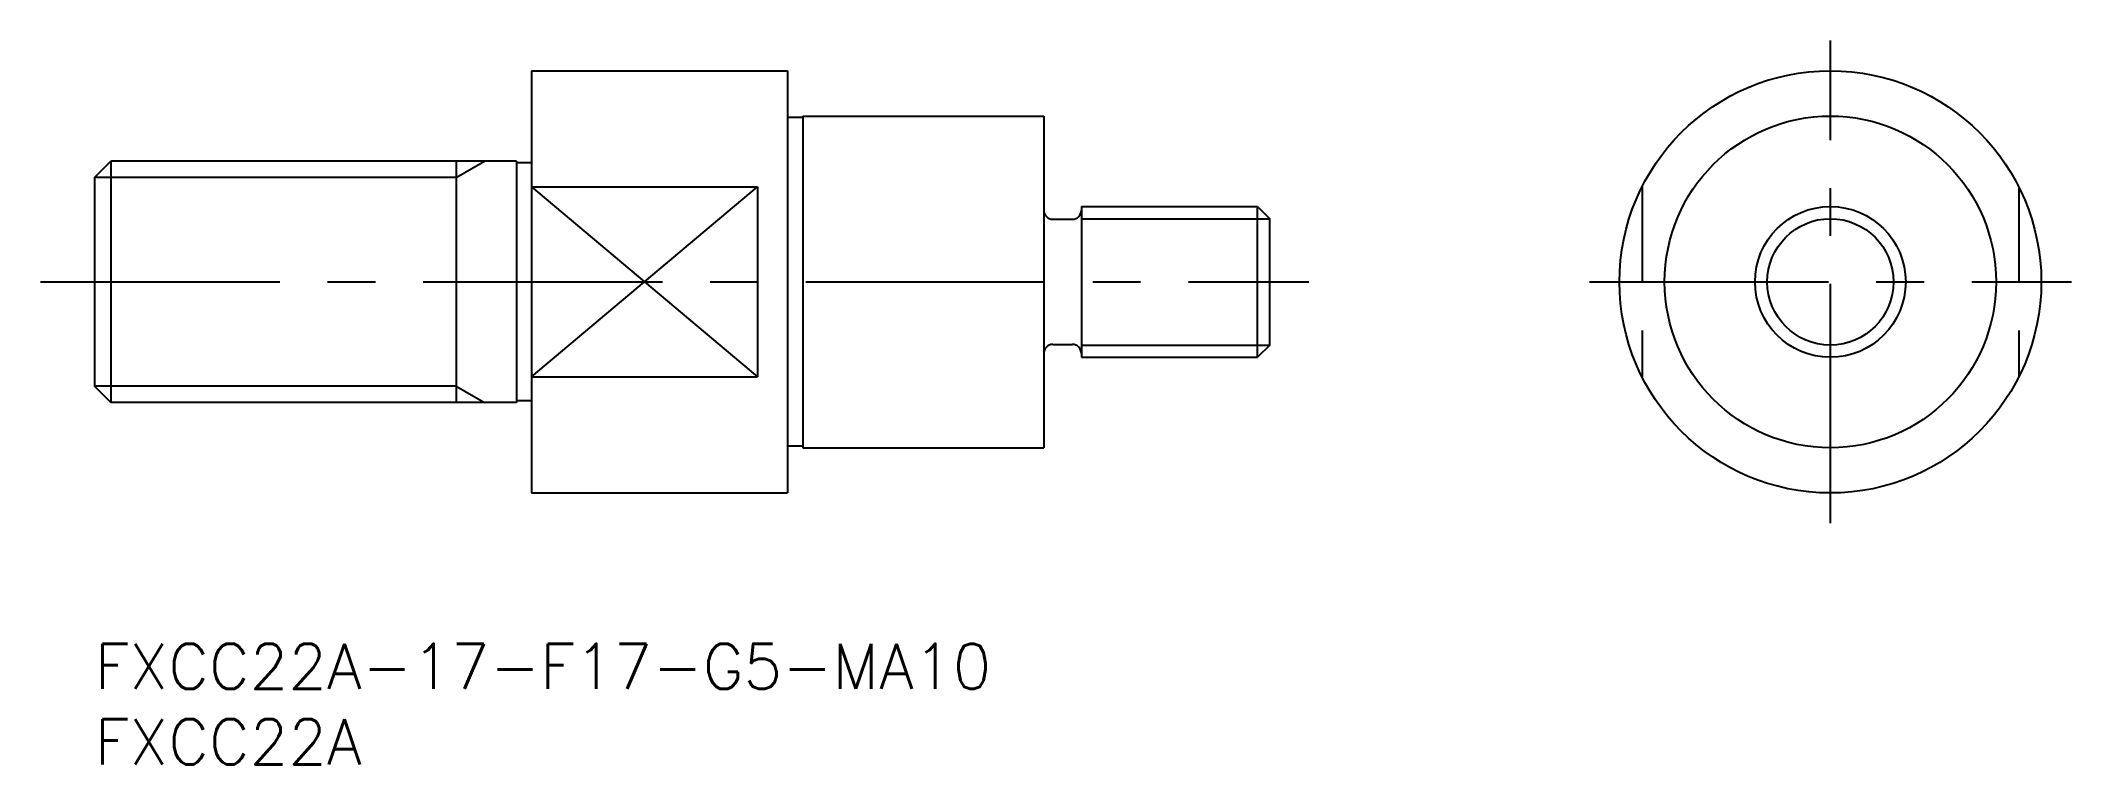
# Model space of a CAD drawing. Extents: x -4 to 131, y -8 to 40.
import ezdxf

# ---------------------------------------------------------------- set-up
doc = ezdxf.new("R2010")
doc.units = 0
doc.header["$LTSCALE"] = 0.5
doc.linetypes.add('CENTER', pattern=[50.8, 31.75, -6.35, 6.35, -6.35])
doc.linetypes.add('DASHED', pattern=[19.05, 12.7, -6.35])
for name, color, linetype in [('MSM_CENTER', 1, 'CENTER'), ('MSM_CONTINUOUS', 7, 'CONTINUOUS'), ('MSM_DASHED', 4, 'DASHED'), ('MSM_NARROW', 5, 'CONTINUOUS'), ('MSM_PART_NUMBER', 7, 'CONTINUOUS')]:
    doc.layers.add(name, color=color, linetype=linetype)
doc.styles.get("Standard").update_dxf_attribs({"font": 'txt.shx', "height": 3, "bigfont": 'bigfont.shx'})

# ---------------------------------------------------------------- blocks, each defined once
blk = doc.blocks.new('*U12')
at = {"layer": 'MSM_PART_NUMBER'}
blk.add_text('FXCC22A-17-F17-G5-MA10', height=3, dxfattribs=at).set_placement((0, -3))
blk = doc.blocks.new('*U13')
at = {"layer": 'MSM_PART_NUMBER'}
blk.add_text('FXCC22A', height=3, dxfattribs=at).set_placement((0, -8))

msp = doc.modelspace()

# ---------------------------------------------------------------- linework, layer by layer
at = {"layer": 'MSM_CENTER'}
for p, q in [((115.22, 8), (115.22, 40)), ((-3.59, 24), (80.61, 24)), ((99.22, 24), (131.22, 24))]:
    msp.add_line(p, q, dxfattribs=at)
at = {"layer": 'MSM_CONTINUOUS'}
for p, q in [((29, 38), (29, 10)), ((29, 38), (46, 38)), ((46, 38), (46, 10)), ((47, 34.9), (46, 34.9)), ((47, 35), (63, 35)), ((47, 35), (47, 13)), ((63, 35), (63, 13)), ((0, 30.92), (1.08, 32)), ((28, 32), (1.08, 32)), ((1.08, 32), (1.08, 16)), ((24, 32), (24, 16)), ((28, 32), (28, 16)), ((29, 31.9), (28, 31.9)), ((0, 30.92), (0, 17.08)), ((29, 30.3), (44, 30.3)), ((44, 30.3), (44, 17.7)), ((65.5, 29), (65.5, 19)), ((65.5, 29), (77.19, 29)), ((77.19, 19), (77.19, 29)), ((77.19, 29), (78, 28.19)), ((63.6, 28.15), (64.9, 28.15)), ((78, 19.81), (78, 28.19)), ((63.6, 19.85), (64.9, 19.85)), ((65.5, 19), (77.19, 19)), ((78, 19.81), (77.19, 19)), ((29, 17.7), (44, 17.7)), ((1.08, 16), (0, 17.08)), ((28, 16), (1.08, 16)), ((29, 16.1), (28, 16.1)), ((47, 13.1), (46, 13.1)), ((47, 13), (63, 13)), ((29, 10), (46, 10))]:
    msp.add_line(p, q, dxfattribs=at)
for radius in [14, 11, 5]:
    msp.add_circle((115.22, 24), radius, dxfattribs=at)
for centre, start, end in [((63.6, 28.75), 180, 270), ((64.9, 28.75), 270, 0), ((63.6, 19.25), 90, 180), ((64.9, 19.25), 360, 90)]:
    msp.add_arc(centre, 0.6, start, end, dxfattribs=at)
at = {"layer": 'MSM_DASHED'}
for p, q in [((102.72, 30.3), (102.72, 17.7)), ((127.72, 30.3), (127.72, 17.7))]:
    msp.add_line(p, q, dxfattribs=at)
at = {"layer": 'MSM_NARROW'}
for p, q in [((24, 30.92), (25.87, 32)), ((24, 30.92), (0, 30.92)), ((29, 30.3), (44, 17.7)), ((29, 17.7), (44, 30.3)), ((65.5, 28.19), (78, 28.19)), ((65.5, 19.81), (78, 19.81)), ((24, 17.08), (0, 17.08)), ((24, 17.08), (25.87, 16))]:
    msp.add_line(p, q, dxfattribs=at)
msp.add_circle((115.22, 24), 4.19, dxfattribs=at)

# ---------------------------------------------------------------- block references
at = {"layer": 'MSM_CONTINUOUS'}
for name in ['*U12', '*U13']:
    msp.add_blockref(name, (0, 0), dxfattribs=at)

doc.saveas('drawing.dxf')
